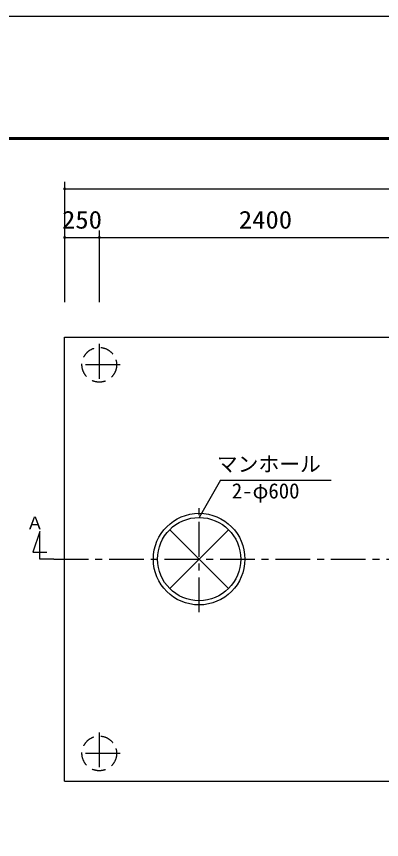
# Model space of a CAD drawing. Units: millimetres, scale not verified. Extents: x -14850 to 14850, y -10500 to 10500.
# Drawn here: x -10666 to -8033, y 4570 to 10500 of the extents above; entities that cross this region are included whole.
import ezdxf
from ezdxf.enums import TextEntityAlignment as Align

# ---------------------------------------------------------------- set-up
doc = ezdxf.new("R2010")
doc.units = ezdxf.units.MM
doc.header["$LTSCALE"] = 50
doc.linetypes.add('CHAIN1', pattern=[8, 5, -1, 1, -1])
doc.linetypes.add('DASHED2', pattern=[3, 2, -1])
for name, color, linetype, lineweight in [('0-0_製作', 5, 'Continuous', 25), ('0-1_空気管', 4, 'Continuous', 25), ('0-2_躯体', 3, 'Continuous', 25), ('0-3_機器', 3, 'Continuous', 25), ('0-8_図面枠', 7, 'Continuous', 25), ('0-9_Axis_waku', 7, 'Continuous', 25)]:
    doc.layers.add(name, color=color, linetype=linetype, lineweight=lineweight)
doc.styles.add('ＭＳ ゴシック', font='')
doc.styles.get('ＭＳ ゴシック').set_extended_font_data('MS Gothic')

msp = doc.modelspace()

# ---------------------------------------------------------------- linework, layer by layer
at = {"layer": '0-0_製作', "color": 2}
for p, q in [((-10318.42, 9307.82), (-10318.42, 8441.97)), ((-10318.42, 9257.82), (-5018.42, 9257.82)), ((-10068.42, 8957.82), (-10068.42, 8441.97)), ((-10318.42, 8907.82), (-10068.42, 8907.82)), ((-10068.42, 8907.82), (-7668.42, 8907.82))]:
    msp.add_line(p, q, dxfattribs=at)
at = {"layer": '0-0_製作'}
for points in [[(-10318.42, 9267.82), (-10328.42, 9257.82), (-10319.68, 9267.74)], [(-10318.42, 9267.82), (-10318.42, 9257.82), (-10328.42, 9257.82)], [(-10319.68, 9267.74), (-10328.42, 9257.82), (-10328.4, 9258.45)], [(-10318.42, 9257.82), (-10328.34, 9256.57), (-10328.42, 9257.82)], [(-10319.68, 9267.74), (-10328.4, 9258.45), (-10320.91, 9267.5)], [(-10320.91, 9267.5), (-10328.4, 9258.45), (-10328.25, 9259.69)], [(-10318.42, 9257.82), (-10328.11, 9255.33), (-10328.34, 9256.57)], [(-10320.91, 9267.5), (-10328.25, 9259.69), (-10322.1, 9267.12)], [(-10322.1, 9267.12), (-10328.25, 9259.69), (-10327.93, 9260.91)], [(-10318.42, 9257.82), (-10327.72, 9254.14), (-10328.11, 9255.33)], [(-10322.1, 9267.12), (-10327.93, 9260.91), (-10323.24, 9266.58)], [(-10323.24, 9266.58), (-10327.93, 9260.91), (-10327.47, 9262.08)], [(-10318.42, 9257.82), (-10327.19, 9253), (-10327.72, 9254.14)], [(-10323.24, 9266.58), (-10327.47, 9262.08), (-10324.3, 9265.91)], [(-10324.3, 9265.91), (-10327.47, 9262.08), (-10326.87, 9263.18)], [(-10318.42, 9257.82), (-10326.51, 9251.94), (-10327.19, 9253)], [(-10324.3, 9265.91), (-10326.87, 9263.18), (-10325.27, 9265.11)], [(-10325.27, 9265.11), (-10326.87, 9263.18), (-10326.13, 9264.19)], [(-10318.42, 9257.82), (-10325.71, 9250.97), (-10326.51, 9251.94)], [(-10318.42, 9257.82), (-10324.8, 9250.11), (-10325.71, 9250.97)], [(-10318.42, 9247.82), (-10324.8, 9250.11), (-10318.42, 9257.82)], [(-10317.8, 9267.8), (-10318.42, 9257.82), (-10318.42, 9267.82)], [(-10316.55, 9267.64), (-10318.42, 9257.82), (-10317.8, 9267.8)], [(-10315.33, 9267.33), (-10318.42, 9257.82), (-10316.55, 9267.64)], [(-10314.17, 9266.87), (-10318.42, 9257.82), (-10315.33, 9267.33)], [(-10313.07, 9266.26), (-10318.42, 9257.82), (-10314.17, 9266.87)], [(-10312.05, 9265.52), (-10318.42, 9257.82), (-10313.07, 9266.26)], [(-10311.13, 9264.66), (-10318.42, 9257.82), (-10312.05, 9265.52)], [(-10311.13, 9264.66), (-10308.42, 9257.82), (-10318.42, 9257.82)], [(-10308.42, 9257.82), (-10318.42, 9247.82), (-10318.42, 9257.82)], [(-10308.42, 9257.82), (-10317.17, 9247.9), (-10318.42, 9247.82)], [(-10308.44, 9257.19), (-10317.17, 9247.9), (-10308.42, 9257.82)], [(-10308.44, 9257.19), (-10315.94, 9248.13), (-10317.17, 9247.9)], [(-10308.6, 9255.94), (-10315.94, 9248.13), (-10308.44, 9257.19)], [(-10308.6, 9255.94), (-10314.74, 9248.52), (-10315.94, 9248.13)], [(-10308.91, 9254.73), (-10314.74, 9248.52), (-10308.6, 9255.94)], [(-10308.91, 9254.73), (-10313.61, 9249.06), (-10314.74, 9248.52)], [(-10309.38, 9253.56), (-10313.61, 9249.06), (-10308.91, 9254.73)], [(-10309.38, 9253.56), (-10312.55, 9249.73), (-10313.61, 9249.06)], [(-10309.98, 9252.46), (-10312.55, 9249.73), (-10309.38, 9253.56)], [(-10309.98, 9252.46), (-10311.58, 9250.53), (-10312.55, 9249.73)], [(-10310.72, 9251.44), (-10311.58, 9250.53), (-10309.98, 9252.46)], [(-10310.33, 9263.7), (-10308.42, 9257.82), (-10311.13, 9264.66)], [(-10309.66, 9262.64), (-10308.42, 9257.82), (-10310.33, 9263.7)], [(-10309.13, 9261.5), (-10308.42, 9257.82), (-10309.66, 9262.64)], [(-10308.74, 9260.31), (-10308.42, 9257.82), (-10309.13, 9261.5)], [(-10308.5, 9259.07), (-10308.42, 9257.82), (-10308.74, 9260.31)], [(-10318.42, 9247.82), (-10323.78, 9249.38), (-10324.8, 9250.11)], [(-10318.42, 9247.82), (-10322.68, 9248.77), (-10323.78, 9249.38)], [(-10318.42, 9247.82), (-10321.51, 9248.31), (-10322.68, 9248.77)], [(-10318.42, 9247.82), (-10320.3, 9248), (-10321.51, 9248.31)], [(-10318.42, 9247.82), (-10319.05, 9247.84), (-10320.3, 9248)], [(-10319.68, 8917.74), (-10328.42, 8907.82), (-10328.4, 8908.45)], [(-10319.68, 8917.74), (-10318.42, 8907.82), (-10328.42, 8907.82)], [(-10318.42, 8907.82), (-10328.34, 8906.57), (-10328.42, 8907.82)], [(-10319.68, 8917.74), (-10328.4, 8908.45), (-10320.91, 8917.5)], [(-10320.91, 8917.5), (-10328.4, 8908.45), (-10328.25, 8909.69)], [(-10318.42, 8907.82), (-10328.11, 8905.33), (-10328.34, 8906.57)], [(-10320.91, 8917.5), (-10328.25, 8909.69), (-10322.1, 8917.12)], [(-10322.1, 8917.12), (-10328.25, 8909.69), (-10327.93, 8910.91)], [(-10318.42, 8907.82), (-10327.72, 8904.14), (-10328.11, 8905.33)], [(-10322.1, 8917.12), (-10327.93, 8910.91), (-10323.24, 8916.58)], [(-10323.24, 8916.58), (-10327.93, 8910.91), (-10327.47, 8912.08)], [(-10318.42, 8907.82), (-10327.19, 8903), (-10327.72, 8904.14)], [(-10323.24, 8916.58), (-10327.47, 8912.08), (-10324.3, 8915.91)], [(-10324.3, 8915.91), (-10327.47, 8912.08), (-10326.87, 8913.18)], [(-10318.42, 8907.82), (-10326.51, 8901.94), (-10327.19, 8903)], [(-10324.3, 8915.91), (-10326.87, 8913.18), (-10325.27, 8915.11)], [(-10325.27, 8915.11), (-10326.87, 8913.18), (-10326.13, 8914.19)], [(-10318.42, 8907.82), (-10325.71, 8900.97), (-10326.51, 8901.94)], [(-10318.42, 8907.82), (-10324.8, 8900.11), (-10325.71, 8900.97)], [(-10318.42, 8897.82), (-10324.8, 8900.11), (-10318.42, 8907.82)], [(-10318.42, 8897.82), (-10323.78, 8899.38), (-10324.8, 8900.11)], [(-10318.42, 8897.82), (-10322.68, 8898.77), (-10323.78, 8899.38)], [(-10318.42, 8897.82), (-10321.51, 8898.31), (-10322.68, 8898.77)], [(-10318.42, 8897.82), (-10320.3, 8898), (-10321.51, 8898.31)], [(-10318.42, 8897.82), (-10319.05, 8897.84), (-10320.3, 8898)], [(-10318.42, 8917.82), (-10318.42, 8907.82), (-10319.68, 8917.74)], [(-10317.8, 8917.8), (-10318.42, 8907.82), (-10318.42, 8917.82)], [(-10316.55, 8917.64), (-10318.42, 8907.82), (-10317.8, 8917.8)], [(-10315.33, 8917.33), (-10318.42, 8907.82), (-10316.55, 8917.64)], [(-10314.17, 8916.87), (-10318.42, 8907.82), (-10315.33, 8917.33)], [(-10313.07, 8916.26), (-10318.42, 8907.82), (-10314.17, 8916.87)], [(-10312.05, 8915.52), (-10318.42, 8907.82), (-10313.07, 8916.26)], [(-10311.13, 8914.66), (-10318.42, 8907.82), (-10312.05, 8915.52)], [(-10311.13, 8914.66), (-10308.42, 8907.82), (-10318.42, 8907.82)], [(-10308.42, 8907.82), (-10318.42, 8897.82), (-10318.42, 8907.82)], [(-10308.42, 8907.82), (-10317.17, 8897.9), (-10318.42, 8897.82)], [(-10308.42, 8907.82), (-10315.94, 8898.13), (-10317.17, 8897.9)], [(-10308.44, 8907.19), (-10315.94, 8898.13), (-10308.42, 8907.82)], [(-10308.6, 8905.94), (-10315.94, 8898.13), (-10308.44, 8907.19)], [(-10308.6, 8905.94), (-10314.74, 8898.52), (-10315.94, 8898.13)], [(-10308.91, 8904.73), (-10314.74, 8898.52), (-10308.6, 8905.94)], [(-10308.91, 8904.73), (-10313.61, 8899.06), (-10314.74, 8898.52)], [(-10309.38, 8903.56), (-10313.61, 8899.06), (-10308.91, 8904.73)], [(-10309.38, 8903.56), (-10312.55, 8899.73), (-10313.61, 8899.06)], [(-10309.98, 8902.46), (-10312.55, 8899.73), (-10309.38, 8903.56)], [(-10309.98, 8902.46), (-10311.58, 8900.53), (-10312.55, 8899.73)], [(-10310.72, 8901.44), (-10311.58, 8900.53), (-10309.98, 8902.46)], [(-10310.33, 8913.7), (-10308.42, 8907.82), (-10311.13, 8914.66)], [(-10309.66, 8912.64), (-10308.42, 8907.82), (-10310.33, 8913.7)], [(-10309.13, 8911.5), (-10308.42, 8907.82), (-10309.66, 8912.64)], [(-10308.74, 8910.31), (-10308.42, 8907.82), (-10309.13, 8911.5)], [(-10308.5, 8909.07), (-10308.42, 8907.82), (-10308.74, 8910.31)], [(-10068.42, 8917.82), (-10078.42, 8907.82), (-10069.68, 8917.74)], [(-10068.42, 8917.82), (-10068.42, 8907.82), (-10078.42, 8907.82)], [(-10069.68, 8917.74), (-10078.42, 8907.82), (-10078.4, 8908.45)], [(-10068.42, 8907.82), (-10078.34, 8906.57), (-10078.42, 8907.82)], [(-10069.68, 8917.74), (-10078.4, 8908.45), (-10070.91, 8917.5)], [(-10070.91, 8917.5), (-10078.4, 8908.45), (-10078.25, 8909.69)], [(-10068.42, 8907.82), (-10078.11, 8905.33), (-10078.34, 8906.57)], [(-10070.91, 8917.5), (-10078.25, 8909.69), (-10072.1, 8917.12)], [(-10072.1, 8917.12), (-10078.25, 8909.69), (-10077.93, 8910.91)], [(-10068.42, 8907.82), (-10077.72, 8904.14), (-10078.11, 8905.33)], [(-10072.1, 8917.12), (-10077.93, 8910.91), (-10073.24, 8916.58)], [(-10073.24, 8916.58), (-10077.93, 8910.91), (-10077.47, 8912.08)], [(-10068.42, 8907.82), (-10077.19, 8903), (-10077.72, 8904.14)], [(-10073.24, 8916.58), (-10077.47, 8912.08), (-10074.3, 8915.91)], [(-10074.3, 8915.91), (-10077.47, 8912.08), (-10076.87, 8913.18)], [(-10068.42, 8907.82), (-10076.51, 8901.94), (-10077.19, 8903)], [(-10074.3, 8915.91), (-10076.87, 8913.18), (-10075.27, 8915.11)], [(-10075.27, 8915.11), (-10076.87, 8913.18), (-10076.13, 8914.19)], [(-10068.42, 8907.82), (-10075.71, 8900.97), (-10076.51, 8901.94)], [(-10068.42, 8907.82), (-10074.8, 8900.11), (-10075.71, 8900.97)], [(-10068.42, 8897.82), (-10074.8, 8900.11), (-10068.42, 8907.82)], [(-10068.42, 8897.82), (-10073.78, 8899.38), (-10074.8, 8900.11)], [(-10068.42, 8897.82), (-10072.68, 8898.77), (-10073.78, 8899.38)], [(-10068.42, 8897.82), (-10071.51, 8898.31), (-10072.68, 8898.77)], [(-10068.42, 8897.82), (-10070.3, 8898), (-10071.51, 8898.31)], [(-10068.42, 8897.82), (-10069.05, 8897.84), (-10070.3, 8898)], [(-10067.8, 8917.8), (-10068.42, 8907.82), (-10068.42, 8917.82)], [(-10066.55, 8917.64), (-10068.42, 8907.82), (-10067.8, 8917.8)], [(-10065.33, 8917.33), (-10068.42, 8907.82), (-10066.55, 8917.64)], [(-10064.17, 8916.87), (-10068.42, 8907.82), (-10065.33, 8917.33)], [(-10063.06, 8916.26), (-10068.42, 8907.82), (-10064.17, 8916.87)], [(-10062.05, 8915.52), (-10068.42, 8907.82), (-10063.06, 8916.26)], [(-10061.13, 8914.66), (-10068.42, 8907.82), (-10062.05, 8915.52)], [(-10061.13, 8914.66), (-10058.42, 8907.82), (-10068.42, 8907.82)], [(-10058.42, 8907.82), (-10068.42, 8897.82), (-10068.42, 8907.82)], [(-10058.42, 8907.82), (-10067.17, 8897.9), (-10068.42, 8897.82)], [(-10058.44, 8907.19), (-10067.17, 8897.9), (-10058.42, 8907.82)], [(-10058.44, 8907.19), (-10065.94, 8898.13), (-10067.17, 8897.9)], [(-10058.6, 8905.94), (-10065.94, 8898.13), (-10058.44, 8907.19)], [(-10058.6, 8905.94), (-10064.74, 8898.52), (-10065.94, 8898.13)], [(-10058.91, 8904.73), (-10064.74, 8898.52), (-10058.6, 8905.94)], [(-10058.91, 8904.73), (-10063.61, 8899.06), (-10064.74, 8898.52)], [(-10059.37, 8903.56), (-10063.61, 8899.06), (-10058.91, 8904.73)], [(-10059.37, 8903.56), (-10062.55, 8899.73), (-10063.61, 8899.06)], [(-10059.98, 8902.46), (-10062.55, 8899.73), (-10059.37, 8903.56)], [(-10059.98, 8902.46), (-10061.58, 8900.53), (-10062.55, 8899.73)], [(-10060.72, 8901.44), (-10061.58, 8900.53), (-10059.98, 8902.46)], [(-10060.33, 8913.7), (-10058.42, 8907.82), (-10061.13, 8914.66)], [(-10059.66, 8912.64), (-10058.42, 8907.82), (-10060.33, 8913.7)], [(-10059.13, 8911.5), (-10058.42, 8907.82), (-10059.66, 8912.64)], [(-10058.74, 8910.31), (-10058.42, 8907.82), (-10059.13, 8911.5)], [(-10058.5, 8909.07), (-10058.42, 8907.82), (-10058.74, 8910.31)]]:
    msp.add_solid(points, dxfattribs=at)
at = {"layer": '0-1_空気管'}
for q in [(-9348.42, 6890.19), (-8396, 7158.41)]:
    msp.add_line((-9193.48, 7158.41), q, dxfattribs=at)
at = {"layer": '0-2_躯体', "linetype": 'CHAIN1'}
for p, q in [((-9348.42, 6207.83), (-9348.42, 6957.27)), ((-10397.42, 6590.19), (-4967.32, 6590.19))]:
    msp.add_line(p, q, dxfattribs=at)
at = {"layer": '0-2_躯体'}
msp.add_lwpolyline([(-10397.42, 6590.19), (-10497.42, 6590.19), (-10497.42, 6790.19), (-10547.42, 6640.19), (-10447.42, 6640.19)], dxfattribs=at)
at = {"layer": '0-3_機器', "color": 2}
for p, q in [((-10318.42, 4990.19), (-10318.42, 8190.19)), ((-10318.42, 8190.19), (-5018.42, 8190.19)), ((-10318.42, 4990.19), (-5018.42, 4990.19))]:
    msp.add_line(p, q, dxfattribs=at)
at = {"layer": '0-3_機器', "color": 2, "linetype": 'CHAIN1'}
for p, q in [((-10068.42, 8140.19), (-10068.42, 7840.19)), ((-9918.42, 7990.19), (-10218.42, 7990.19)), ((-10068.42, 5340.19), (-10068.42, 5040.19)), ((-9918.42, 5190.19), (-10218.42, 5190.19))]:
    msp.add_line(p, q, dxfattribs=at)
at = {"layer": '0-3_機器'}
for p, q in [((-9560.31, 6378.3), (-9136.29, 6802.32)), ((-9560.21, 6801.97), (-9136.29, 6378.06))]:
    msp.add_line(p, q, dxfattribs=at)
at = {"layer": '0-3_機器', "color": 2, "linetype": 'DASHED2'}
for centre in [(-10068.42, 7990.19), (-10068.42, 5190.19)]:
    msp.add_circle(centre, 125, dxfattribs=at)
at = {"layer": '0-3_機器'}
for radius in [330, 300]:
    msp.add_circle((-9348.42, 6590.19), radius, dxfattribs=at)
at = {"layer": '0-8_図面枠'}
msp.add_lwpolyline([(-14850, -10500), (14850, -10500), (14850, 10500), (-14850, 10500)], close=True, dxfattribs=at)
at = {"layer": '0-9_Axis_waku'}
for p, q in [((-12964, 9629), (14014, 9629)), ((-12963, 9628), (14013, 9628)), ((-12962, 9627), (14012, 9627)), ((-12961, 9626), (14011, 9626)), ((-12960, 9625), (14010, 9625)), ((-12959, 9624), (14009, 9624)), ((-12958, 9623), (14008, 9623)), ((-12957, 9622), (14007, 9622)), ((-12956, 9621), (14006, 9621)), ((-12955, 9620), (14005, 9620)), ((-12954, 9619), (14004, 9619)), ((-12953, 9618), (14003, 9618)), ((-12952, 9617), (14002, 9617)), ((-12951, 9616), (14001, 9616)), ((-12950, 9615), (14000, 9615))]:
    msp.add_line(p, q, dxfattribs=at)

# ---------------------------------------------------------------- texts
at = {"layer": '0-0_製作', "color": 4, "style": 'ＭＳ ゴシック', "width": 1.1}
for s, p in [('250', (-10337.17, 8932.82)), ('2400', (-9062.17, 8932.82))]:
    msp.add_text(s, height=128.4, dxfattribs=at).set_placement(p, align=Align.BOTTOM_LEFT)
at = {"layer": '0-1_空気管', "style": 'ＭＳ ゴシック'}
for s, p in [('マンホール', (-9220.73, 7187.2)), ('2-φ600', (-9112.34, 6993.98))]:
    msp.add_text(s, height=110, dxfattribs=at).set_placement(p, align=Align.BOTTOM_LEFT)
at = {"layer": '0-2_躯体', "color": 4, "style": 'ＭＳ ゴシック'}
msp.add_text('Ａ', height=91.79, dxfattribs=at).set_placement((-10594.81, 6777.66), align=Align.BOTTOM_LEFT)

doc.saveas('drawing.dxf')
